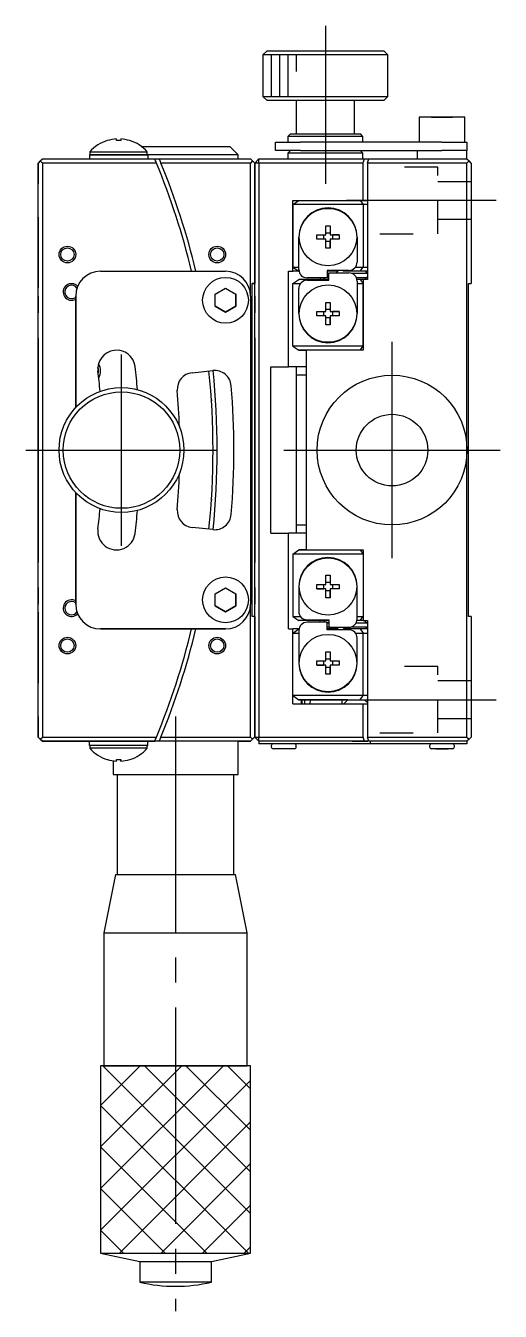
# Model space of a CAD drawing. Extents: x -70 to 134, y 107 to 279.
# Drawn here: x 105.1 to 133.6, y 201.3 to 278.5 of the extents above; entities that cross this region are included whole.
import ezdxf

# ---------------------------------------------------------------- set-up
doc = ezdxf.new("R2010")
doc.units = 0
doc.header["$MEASUREMENT"] = 0
doc.linetypes.add('CENTER', pattern=[17.5, 13, -1.5, 1.5, -1.5])
doc.linetypes.add('DASHED', pattern=[3.5, 2, -1.5])
doc.layers.get('0').update_dxf_attribs({"linetype": 'CONTINUOUS'})
doc.layers.add('CENTER', color=1, linetype='CENTER')

msp = doc.modelspace()

# ---------------------------------------------------------------- linework, layer by layer
at = {"color": 7, "linetype": 'Continuous'}
for p, q in [((119.573, 277.038), (119.323, 276.788)), ((123.073, 276.788), (119.323, 276.788)), ((119.323, 276.788), (119.323, 274.288)), ((119.573, 277.038), (123.073, 277.038)), ((123.073, 277.038), (126.573, 277.038)), ((126.823, 276.788), (123.073, 276.788)), ((126.823, 276.788), (126.573, 277.038)), ((126.823, 274.288), (126.823, 276.788)), ((119.323, 274.288), (123.073, 274.288)), ((119.323, 274.288), (119.573, 274.038)), ((123.073, 274.288), (126.823, 274.288)), ((126.573, 274.038), (126.823, 274.288)), ((123.073, 274.038), (119.573, 274.038)), ((121.323, 274.038), (121.323, 272.038)), ((126.573, 274.038), (123.073, 274.038)), ((124.823, 272.038), (124.823, 274.038)), ((131.448, 273.038), (128.698, 273.038)), ((131.448, 273.038), (128.698, 273.038)), ((128.698, 273.038), (128.698, 271.538)), ((129.448, 273.038), (130.073, 273.038)), ((130.073, 273.038), (129.448, 273.038)), ((130.698, 273.038), (130.073, 273.038)), ((130.073, 273.038), (130.698, 273.038)), ((131.448, 271.538), (131.448, 273.038)), ((120.973, 272.038), (120.823, 271.888)), ((120.973, 272.038), (123.073, 272.038)), ((123.073, 272.038), (125.173, 272.038)), ((125.323, 271.888), (125.173, 272.038)), ((109.974, 271.633), (109.972, 271.636)), ((110.518, 271.633), (110.518, 271.73)), ((110.778, 271.633), (110.518, 271.633)), ((110.778, 271.73), (110.778, 271.633)), ((110.778, 271.73), (110.778, 271.633)), ((111.323, 271.636), (111.322, 271.633)), ((111.323, 271.636), (111.322, 271.633)), ((112.014, 271.288), (117.323, 271.288)), ((117.823, 270.788), (117.323, 271.288)), ((120.073, 271.038), (120.073, 271.538)), ((120.073, 271.538), (121.573, 271.538)), ((123.073, 271.888), (120.823, 271.888)), ((120.823, 271.888), (120.823, 271.538)), ((130.073, 271.538), (121.573, 271.538)), ((125.323, 271.888), (123.073, 271.888)), ((125.323, 271.538), (125.323, 271.888)), ((130.073, 271.538), (131.573, 271.538)), ((131.573, 271.538), (131.573, 271.038)), ((105.948, 270.413), (105.823, 270.288)), ((105.948, 270.413), (106.073, 270.538)), ((106.073, 270.288), (105.948, 270.413)), ((106.073, 270.538), (112.823, 270.538)), ((108.898, 270.788), (108.898, 270.538)), ((112.398, 270.788), (108.898, 270.788)), ((108.898, 270.788), (108.898, 270.538)), ((108.923, 270.959), (108.923, 270.788)), ((108.923, 270.959), (112.373, 270.959)), ((108.923, 270.788), (112.373, 270.788)), ((112.373, 270.788), (112.373, 270.959)), ((117.823, 270.788), (112.373, 270.788)), ((112.398, 270.788), (112.398, 270.538)), ((112.398, 270.788), (112.402, 270.788)), ((112.402, 270.788), (112.402, 270.538)), ((112.823, 270.538), (113.094, 270.538)), ((113.094, 270.538), (118.573, 270.538)), ((117.823, 270.538), (117.823, 270.788)), ((118.573, 270.538), (118.698, 270.413)), ((118.698, 270.413), (118.573, 270.288)), ((118.698, 270.413), (118.823, 270.288)), ((119.073, 270.538), (118.823, 270.288)), ((119.073, 270.538), (118.823, 270.288)), ((119.073, 270.288), (119.073, 270.538)), ((119.073, 270.538), (125.412, 270.538)), ((121.573, 271.038), (120.073, 271.038)), ((120.973, 271.038), (120.823, 270.888)), ((125.323, 270.888), (120.823, 270.888)), ((120.823, 270.888), (120.823, 270.538)), ((121.573, 271.038), (130.073, 271.038)), ((125.323, 270.888), (125.173, 271.038)), ((125.323, 270.538), (125.323, 270.888)), ((125.412, 270.538), (125.675, 270.538)), ((125.675, 270.538), (131.573, 270.538)), ((128.573, 271.038), (128.573, 270.538)), ((131.573, 271.038), (130.073, 271.038)), ((131.573, 270.538), (131.573, 271.038)), ((131.573, 270.538), (131.698, 270.413)), ((131.698, 270.413), (131.573, 270.288)), ((131.823, 270.288), (131.698, 270.413)), ((105.823, 235.788), (105.823, 270.288)), ((105.823, 270.288), (105.823, 269.038)), ((106.073, 270.288), (106.073, 235.788)), ((112.926, 270.288), (106.073, 270.288)), ((118.573, 270.288), (113.196, 270.288)), ((118.573, 262.288), (118.573, 270.288)), ((118.823, 270.288), (118.823, 263.038)), ((118.823, 243.038), (118.823, 270.288)), ((119.073, 270.288), (118.823, 270.288)), ((119.073, 270.288), (119.073, 235.788)), ((125.333, 270.288), (119.073, 270.288)), ((125.333, 268.038), (125.333, 270.288)), ((125.595, 270.288), (125.595, 263.288)), ((131.573, 270.288), (125.595, 270.288)), ((131.573, 253.038), (131.573, 270.288)), ((131.823, 270.288), (131.823, 263.038)), ((121.115, 267.788), (121.466, 268.038)), ((121.115, 268.038), (125.333, 268.038)), ((121.115, 267.788), (121.115, 268.038)), ((121.115, 267.788), (121.115, 264.038)), ((125.333, 267.788), (121.115, 267.788)), ((121.115, 264.038), (121.115, 267.788)), ((125.15, 268.038), (125.333, 267.788)), ((125.333, 268.038), (125.595, 268.038)), ((125.333, 267.788), (125.333, 264.038)), ((125.595, 267.788), (125.333, 267.788)), ((105.823, 267.038), (105.823, 263.788)), ((105.823, 265.788), (105.823, 264.288)), ((105.823, 265.788), (105.823, 264.288)), ((105.823, 265.788), (105.823, 262.788)), ((105.823, 265.788), (105.823, 263.788)), ((121.478, 263.888), (121.478, 265.838)), ((122.554, 265.968), (123.098, 265.968)), ((122.554, 265.708), (122.554, 265.968)), ((122.554, 265.968), (122.967, 265.968)), ((122.967, 265.968), (123.098, 265.968)), ((122.967, 265.708), (122.967, 265.968)), ((123.098, 266.512), (123.358, 266.512)), ((123.098, 265.968), (123.098, 266.512)), ((123.098, 266.099), (123.358, 266.099)), ((123.358, 266.512), (123.358, 265.968)), ((123.358, 266.512), (123.358, 266.099)), ((123.358, 266.099), (123.358, 265.968)), ((123.358, 265.968), (123.902, 265.968)), ((123.358, 265.968), (123.49, 265.968)), ((123.902, 265.968), (123.49, 265.968)), ((123.49, 265.968), (123.49, 265.708)), ((123.902, 265.968), (123.902, 265.708)), ((124.978, 265.838), (124.978, 264.338)), ((123.098, 265.708), (122.554, 265.708)), ((123.098, 265.164), (123.098, 265.708)), ((123.358, 265.576), (123.098, 265.576)), ((123.358, 265.164), (123.098, 265.164)), ((123.358, 265.708), (123.358, 265.164)), ((123.902, 265.708), (123.358, 265.708)), ((123.358, 265.708), (123.358, 265.576)), ((123.358, 265.164), (123.358, 265.576)), ((105.823, 264.288), (105.823, 262.788)), ((105.823, 264.288), (105.823, 263.788)), ((109.573, 263.788), (117.073, 263.788)), ((120.851, 263.788), (121.115, 263.788)), ((120.851, 258.038), (120.851, 263.788)), ((121.115, 264.038), (121.466, 263.788)), ((121.115, 263.788), (121.115, 264.038)), ((121.115, 264.038), (121.478, 264.038)), ((121.477, 263.788), (121.115, 263.788)), ((121.488, 263.788), (121.466, 263.788)), ((124.478, 263.838), (123.178, 263.838)), ((123.178, 263.838), (123.178, 263.388)), ((124.478, 263.838), (123.178, 263.838)), ((123.81, 263.788), (123.178, 263.788)), ((123.178, 263.663), (123.274, 263.663)), ((123.274, 263.238), (123.274, 263.688)), ((123.274, 263.688), (124.474, 263.688)), ((123.859, 263.838), (123.713, 263.688)), ((124.164, 263.788), (124.095, 263.838)), ((125.15, 263.788), (124.164, 263.788)), ((124.63, 263.663), (125.595, 263.663)), ((124.878, 264.038), (125.333, 264.038)), ((125.15, 263.788), (125.333, 264.038)), ((125.595, 263.788), (125.15, 263.788)), ((125.333, 264.038), (125.595, 264.038)), ((125.577, 263.663), (125.493, 263.788)), ((116.448, 262.399), (117.073, 262.759)), ((117.073, 262.759), (117.698, 262.399)), ((118.673, 263.038), (118.823, 263.038)), ((118.673, 243.038), (118.673, 263.038)), ((118.823, 263.038), (118.673, 263.038)), ((121.115, 263.038), (121.466, 263.288)), ((121.115, 259.288), (121.115, 263.038)), ((121.115, 263.038), (121.574, 263.038)), ((122.457, 263.288), (121.466, 263.288)), ((121.474, 261.238), (121.474, 262.738)), ((121.974, 263.238), (123.274, 263.238)), ((123.178, 263.388), (121.978, 263.388)), ((123.178, 263.388), (121.978, 263.388)), ((123.274, 263.288), (122.457, 263.288)), ((122.493, 263.238), (122.457, 263.288)), ((122.758, 263.288), (122.769, 263.388)), ((122.968, 263.388), (122.978, 263.288)), ((123.178, 263.413), (123.274, 263.413)), ((123.274, 263.413), (123.178, 263.413)), ((124.921, 263.413), (125.595, 263.413)), ((124.921, 263.413), (125.52, 263.413)), ((125.15, 263.288), (124.964, 263.288)), ((124.974, 263.188), (124.974, 261.238)), ((124.974, 263.038), (125.333, 263.038)), ((125.15, 263.288), (125.333, 263.038)), ((125.333, 263.288), (125.15, 263.288)), ((125.333, 263.288), (125.333, 263.038)), ((125.595, 263.288), (125.333, 263.288)), ((125.333, 259.288), (125.333, 263.038)), ((125.333, 263.038), (125.333, 259.288)), ((125.417, 263.288), (125.538, 263.413)), ((125.52, 263.413), (125.595, 263.413)), ((125.595, 263.413), (125.538, 263.413)), ((125.538, 263.413), (125.595, 263.413)), ((131.673, 263.038), (131.823, 263.038)), ((131.673, 243.038), (131.673, 263.038)), ((105.823, 262.288), (105.823, 261.288)), ((105.823, 262.038), (105.823, 261.288)), ((105.823, 262.038), (105.823, 261.288)), ((105.823, 262.038), (105.823, 261.288)), ((105.823, 262.038), (105.823, 261.288)), ((108.073, 255.587), (108.073, 262.288)), ((108.073, 262.288), (108.073, 255.587)), ((116.448, 261.677), (116.448, 262.399)), ((117.698, 262.399), (117.698, 261.677)), ((117.698, 261.677), (117.698, 262.399)), ((118.573, 262.288), (118.573, 243.788)), ((118.823, 262.288), (118.823, 261.288)), ((123.098, 261.912), (123.358, 261.912)), ((123.098, 261.368), (123.098, 261.912)), ((123.358, 261.912), (123.358, 261.368)), ((123.358, 261.912), (123.358, 261.499)), ((117.073, 261.316), (116.448, 261.677)), ((116.448, 261.677), (117.073, 261.316)), ((117.698, 261.677), (117.073, 261.316)), ((117.073, 261.316), (117.698, 261.677)), ((122.554, 261.368), (123.098, 261.368)), ((122.554, 261.108), (122.554, 261.368)), ((122.554, 261.368), (122.967, 261.368)), ((123.098, 261.108), (122.554, 261.108)), ((122.967, 261.368), (123.098, 261.368)), ((122.967, 261.108), (122.967, 261.368)), ((123.098, 261.499), (123.358, 261.499)), ((123.098, 260.564), (123.098, 261.108)), ((123.358, 261.499), (123.358, 261.368)), ((123.358, 261.368), (123.902, 261.368)), ((123.358, 261.368), (123.49, 261.368)), ((123.358, 261.108), (123.358, 260.564)), ((123.902, 261.108), (123.358, 261.108)), ((123.358, 261.108), (123.358, 260.976)), ((123.902, 261.368), (123.49, 261.368)), ((123.49, 261.368), (123.49, 261.108)), ((123.902, 261.368), (123.902, 261.108)), ((123.358, 260.976), (123.098, 260.976)), ((123.358, 260.564), (123.098, 260.564)), ((123.358, 260.564), (123.358, 260.976)), ((105.823, 259.788), (105.823, 259.038)), ((105.823, 259.788), (105.823, 259.038)), ((105.823, 259.788), (105.823, 246.288)), ((105.823, 259.788), (105.823, 259.038)), ((105.823, 259.788), (105.823, 259.038)), ((118.823, 259.788), (118.823, 246.288)), ((125.333, 259.288), (121.115, 259.288)), ((121.115, 259.288), (121.466, 259.038)), ((121.466, 259.038), (121.923, 259.038)), ((121.923, 259.038), (121.466, 259.038)), ((121.923, 259.038), (121.923, 247.038)), ((121.923, 259.038), (121.923, 247.038)), ((125.333, 259.038), (121.923, 259.038)), ((125.15, 259.038), (125.333, 259.288)), ((125.333, 259.288), (125.333, 259.038)), ((105.823, 258.288), (105.823, 256.788)), ((105.823, 258.288), (105.823, 256.788)), ((105.823, 258.288), (105.823, 255.288)), ((105.823, 258.288), (105.823, 255.288)), ((118.823, 258.038), (118.823, 256.538)), ((118.823, 258.038), (118.823, 256.538)), ((118.823, 258.038), (118.823, 255.038)), ((118.823, 258.038), (118.823, 255.038)), ((119.79, 258.038), (120.851, 258.038)), ((119.79, 248.038), (119.79, 258.038)), ((121.923, 258.038), (120.851, 258.038)), ((121.323, 258.038), (121.323, 248.038)), ((115.068, 257.688), (116.312, 257.819)), ((115.068, 257.688), (116.312, 257.819)), ((121.923, 257.538), (121.323, 257.538)), ((105.823, 256.788), (105.823, 255.288)), ((105.823, 256.788), (105.823, 255.288)), ((118.823, 256.538), (118.823, 255.038)), ((118.823, 256.538), (118.823, 255.038)), ((105.823, 254.288), (105.823, 253.038)), ((105.823, 254.288), (105.823, 251.788)), ((118.823, 254.288), (118.823, 253.038)), ((118.823, 254.288), (118.823, 251.788)), ((105.823, 253.038), (105.823, 251.788)), ((118.823, 253.038), (118.823, 251.788)), ((131.573, 235.788), (131.573, 253.038)), ((105.823, 250.788), (105.823, 249.288)), ((105.823, 250.788), (105.823, 249.288)), ((105.823, 250.788), (105.823, 247.788)), ((105.823, 250.788), (105.823, 247.788)), ((108.073, 243.788), (108.073, 250.488)), ((108.073, 250.488), (108.073, 243.788)), ((118.823, 251.038), (118.823, 249.538)), ((118.823, 251.038), (118.823, 249.538)), ((118.823, 251.038), (118.823, 248.038)), ((118.823, 251.038), (118.823, 248.038)), ((118.823, 249.538), (118.823, 248.038)), ((118.823, 249.538), (118.823, 248.038)), ((105.823, 249.288), (105.823, 247.788)), ((105.823, 249.288), (105.823, 247.788)), ((116.312, 248.257), (115.068, 248.387)), ((119.79, 248.038), (120.851, 248.038)), ((120.851, 242.288), (120.851, 248.038)), ((121.923, 248.038), (120.851, 248.038)), ((121.323, 248.538), (121.923, 248.538)), ((105.823, 247.038), (105.823, 246.288)), ((105.823, 247.038), (105.823, 246.288)), ((105.823, 247.038), (105.823, 246.288)), ((105.823, 247.038), (105.823, 246.288)), ((121.115, 246.788), (121.466, 247.038)), ((125.333, 246.788), (121.115, 246.788)), ((121.115, 246.788), (121.115, 243.038)), ((121.466, 247.038), (121.923, 247.038)), ((121.923, 247.038), (121.466, 247.038)), ((121.923, 247.038), (125.333, 247.038)), ((125.15, 247.038), (125.333, 246.788)), ((125.333, 247.038), (125.333, 246.788)), ((125.333, 246.788), (125.333, 243.038)), ((125.333, 246.788), (125.333, 243.038)), ((122.554, 244.968), (123.098, 244.968)), ((122.554, 244.708), (122.554, 244.968)), ((122.967, 244.708), (122.967, 244.968)), ((123.098, 245.512), (123.358, 245.512)), ((123.098, 244.968), (123.098, 245.512)), ((123.098, 245.099), (123.358, 245.099)), ((123.358, 245.512), (123.358, 244.968)), ((123.358, 245.512), (123.358, 245.099)), ((123.358, 245.099), (123.358, 244.968)), ((123.358, 244.968), (123.902, 244.968)), ((123.49, 244.968), (123.49, 244.708)), ((123.902, 244.968), (123.902, 244.708)), ((105.823, 244.788), (105.823, 244.038)), ((105.823, 244.788), (105.823, 244.038)), ((105.823, 244.788), (105.823, 243.788)), ((105.823, 244.788), (105.823, 244.038)), ((105.823, 244.788), (105.823, 244.038)), ((116.448, 244.399), (117.073, 244.759)), ((116.448, 243.677), (116.448, 244.399)), ((117.073, 244.759), (117.698, 244.399)), ((117.698, 244.399), (117.698, 243.677)), ((117.698, 243.677), (117.698, 244.399)), ((118.823, 244.788), (118.823, 243.788)), ((121.474, 244.838), (121.474, 243.338)), ((123.098, 244.708), (122.554, 244.708)), ((122.554, 244.708), (122.967, 244.708)), ((123.098, 244.708), (122.967, 244.708)), ((123.098, 244.164), (123.098, 244.708)), ((123.358, 244.576), (123.098, 244.576)), ((123.358, 244.164), (123.098, 244.164)), ((123.358, 244.708), (123.358, 244.164)), ((123.902, 244.708), (123.358, 244.708)), ((123.49, 244.708), (123.358, 244.708)), ((123.358, 244.708), (123.358, 244.576)), ((123.358, 244.164), (123.358, 244.576)), ((123.902, 244.708), (123.49, 244.708)), ((124.974, 242.888), (124.974, 244.838)), ((117.073, 243.316), (116.448, 243.677)), ((116.448, 243.677), (117.073, 243.316)), ((117.698, 243.677), (117.073, 243.316)), ((117.073, 243.316), (117.698, 243.677)), ((118.573, 235.788), (118.573, 243.788)), ((105.823, 243.288), (105.823, 241.788)), ((105.823, 243.288), (105.823, 240.288)), ((118.823, 243.038), (118.673, 243.038)), ((118.823, 243.038), (118.823, 235.788)), ((118.823, 235.788), (118.823, 243.038)), ((121.115, 243.038), (121.466, 242.788)), ((121.115, 243.038), (121.574, 243.038)), ((122.457, 242.788), (121.466, 242.788)), ((121.974, 242.838), (123.274, 242.838)), ((123.178, 242.688), (121.978, 242.688)), ((123.178, 242.688), (121.978, 242.688)), ((122.493, 242.838), (122.457, 242.788)), ((123.274, 242.788), (122.457, 242.788)), ((122.769, 242.688), (122.758, 242.788)), ((122.978, 242.788), (122.968, 242.688)), ((123.178, 242.238), (123.178, 242.688)), ((123.178, 242.663), (123.274, 242.663)), ((123.274, 242.663), (123.178, 242.663)), ((123.274, 242.838), (123.274, 242.388)), ((124.921, 242.663), (125.595, 242.663)), ((124.921, 242.663), (125.52, 242.663)), ((125.15, 242.788), (124.964, 242.788)), ((124.974, 243.038), (125.333, 243.038)), ((125.15, 242.788), (125.333, 243.038)), ((125.333, 242.788), (125.15, 242.788)), ((125.333, 243.038), (125.333, 242.788)), ((125.333, 242.788), (125.595, 242.788)), ((125.538, 242.663), (125.417, 242.788)), ((125.52, 242.663), (125.595, 242.663)), ((125.595, 242.663), (125.538, 242.663)), ((125.538, 242.663), (125.595, 242.663)), ((125.595, 242.788), (125.595, 235.788)), ((131.823, 243.038), (131.673, 243.038)), ((131.823, 243.038), (131.823, 235.788)), ((105.823, 242.288), (105.823, 241.788)), ((105.823, 242.288), (105.823, 239.038)), ((105.823, 242.288), (105.823, 240.288)), ((117.073, 242.288), (109.573, 242.288)), ((109.573, 242.288), (117.073, 242.288)), ((120.851, 242.288), (121.115, 242.288)), ((121.115, 242.038), (121.466, 242.288)), ((121.115, 242.038), (121.115, 242.288)), ((121.466, 242.288), (121.115, 242.288)), ((121.115, 238.288), (121.115, 242.038)), ((121.115, 238.288), (121.115, 242.038)), ((121.115, 242.038), (121.478, 242.038)), ((121.488, 242.288), (121.466, 242.288)), ((121.478, 242.188), (121.478, 240.238)), ((123.178, 242.413), (123.274, 242.413)), ((123.81, 242.288), (123.178, 242.288)), ((124.478, 242.238), (123.178, 242.238)), ((124.478, 242.238), (123.178, 242.238)), ((123.274, 242.388), (124.474, 242.388)), ((123.713, 242.388), (123.859, 242.238)), ((124.164, 242.288), (124.095, 242.238)), ((125.15, 242.288), (124.164, 242.288)), ((124.63, 242.413), (125.595, 242.413)), ((124.878, 242.038), (125.333, 242.038)), ((125.15, 242.288), (125.333, 242.038)), ((125.595, 242.288), (125.15, 242.288)), ((125.333, 238.288), (125.333, 242.038)), ((125.333, 242.038), (125.595, 242.038)), ((125.493, 242.288), (125.577, 242.413)), ((105.823, 241.788), (105.823, 240.288)), ((105.823, 241.788), (105.823, 240.288)), ((124.978, 240.238), (124.978, 241.738)), ((122.554, 240.368), (123.098, 240.368)), ((122.554, 240.108), (122.554, 240.368)), ((122.967, 240.108), (122.967, 240.368)), ((123.098, 240.912), (123.358, 240.912)), ((123.098, 240.368), (123.098, 240.912)), ((123.098, 240.499), (123.358, 240.499)), ((123.358, 240.912), (123.358, 240.368)), ((123.358, 240.912), (123.358, 240.499)), ((123.358, 240.499), (123.358, 240.368)), ((123.358, 240.368), (123.902, 240.368)), ((123.49, 240.368), (123.49, 240.108)), ((123.902, 240.368), (123.902, 240.108)), ((123.098, 240.108), (122.554, 240.108)), ((122.554, 240.108), (122.967, 240.108)), ((123.098, 240.108), (122.967, 240.108)), ((123.098, 239.564), (123.098, 240.108)), ((123.358, 239.976), (123.098, 239.976)), ((123.358, 239.564), (123.098, 239.564)), ((123.358, 240.108), (123.358, 239.564)), ((123.902, 240.108), (123.358, 240.108)), ((123.358, 240.108), (123.358, 239.976)), ((123.49, 240.108), (123.358, 240.108)), ((123.358, 239.564), (123.358, 239.976)), ((123.902, 240.108), (123.49, 240.108)), ((125.333, 238.288), (121.115, 238.288)), ((121.115, 238.288), (121.466, 238.038)), ((121.115, 237.788), (121.115, 238.288)), ((121.466, 238.038), (125.15, 238.038)), ((124.323, 238.038), (121.466, 238.038)), ((121.679, 237.788), (121.667, 238.038)), ((121.823, 238.038), (121.823, 237.788)), ((122.152, 238.038), (122.141, 237.788)), ((124.323, 238.038), (124.073, 238.038)), ((124.423, 238.038), (124.073, 238.038)), ((124.073, 237.788), (124.073, 238.038)), ((124.423, 238.038), (124.298, 237.913)), ((125.15, 238.038), (125.333, 238.288)), ((125.15, 238.038), (125.595, 238.038)), ((125.595, 238.288), (125.333, 238.288)), ((125.548, 237.913), (125.423, 238.038)), ((121.115, 237.788), (124.173, 237.788)), ((124.298, 237.913), (124.173, 237.788)), ((124.173, 237.788), (125.173, 237.788)), ((125.173, 237.788), (125.333, 237.788)), ((125.333, 235.788), (125.333, 237.788)), ((125.333, 237.788), (125.595, 237.788)), ((125.595, 237.865), (125.548, 237.913)), ((105.823, 237.038), (105.823, 235.788)), ((105.823, 235.788), (105.948, 235.663)), ((105.823, 235.788), (105.948, 235.663)), ((105.948, 235.663), (106.073, 235.788)), ((106.073, 235.538), (105.948, 235.663)), ((105.948, 235.663), (106.073, 235.538)), ((106.073, 235.788), (112.926, 235.788)), ((113.196, 235.788), (118.573, 235.788)), ((118.573, 235.788), (118.698, 235.663)), ((118.698, 235.663), (118.573, 235.538)), ((118.823, 235.788), (118.698, 235.663)), ((118.823, 235.788), (119.073, 235.788)), ((118.823, 235.788), (119.073, 235.538)), ((118.823, 235.788), (119.073, 235.538)), ((119.073, 235.538), (119.073, 235.788)), ((119.073, 235.788), (125.333, 235.788)), ((125.595, 235.788), (131.573, 235.788)), ((131.573, 235.788), (131.698, 235.663)), ((131.698, 235.663), (131.573, 235.538)), ((131.823, 235.788), (131.698, 235.663)), ((112.823, 235.538), (106.073, 235.538)), ((106.073, 235.538), (108.177, 235.538)), ((107.347, 235.538), (108.177, 235.538)), ((108.177, 235.538), (107.347, 235.538)), ((108.177, 235.538), (108.453, 235.538)), ((108.453, 235.538), (108.177, 235.538)), ((108.177, 235.538), (108.453, 235.538)), ((108.453, 235.538), (109.898, 235.538)), ((108.898, 235.288), (108.898, 235.538)), ((108.898, 235.288), (108.898, 235.538)), ((112.398, 235.288), (108.898, 235.288)), ((108.898, 235.288), (108.924, 235.288)), ((108.923, 235.288), (108.923, 235.116)), ((112.373, 235.288), (108.923, 235.288)), ((112.373, 235.116), (108.923, 235.116)), ((109.898, 235.538), (112.823, 235.538)), ((112.373, 235.116), (112.373, 235.288)), ((112.373, 235.288), (112.398, 235.288)), ((112.398, 235.288), (112.398, 235.538)), ((112.398, 235.288), (112.402, 235.288)), ((112.402, 235.288), (112.398, 235.288)), ((112.402, 235.288), (112.402, 235.538)), ((113.094, 235.538), (112.823, 235.538)), ((118.573, 235.538), (113.094, 235.538)), ((117.823, 235.538), (118.573, 235.538)), ((117.823, 233.538), (117.823, 235.538)), ((120.073, 235.538), (119.073, 235.538)), ((119.073, 235.538), (119.073, 235.388)), ((119.073, 235.538), (119.073, 235.388)), ((120.073, 235.388), (119.073, 235.388)), ((119.823, 235.263), (119.823, 235.213)), ((121.198, 235.088), (119.948, 235.088)), ((124.675, 235.538), (120.073, 235.538)), ((124.675, 235.538), (120.073, 235.538)), ((120.173, 235.388), (120.073, 235.388)), ((120.973, 235.388), (120.173, 235.388)), ((120.297, 235.088), (120.227, 235.088)), ((120.486, 235.088), (120.312, 235.088)), ((120.556, 235.088), (120.486, 235.088)), ((120.66, 235.088), (120.556, 235.088)), ((120.919, 235.088), (120.66, 235.088)), ((124.675, 235.388), (120.973, 235.388)), ((121.323, 235.213), (121.323, 235.263)), ((125.412, 235.538), (124.675, 235.538)), ((124.675, 235.538), (125.412, 235.538)), ((125.632, 235.388), (124.675, 235.388)), ((125.412, 235.538), (125.632, 235.538)), ((125.632, 235.538), (125.412, 235.538)), ((125.761, 235.388), (125.632, 235.388)), ((126.761, 235.538), (125.675, 235.538)), ((125.761, 235.538), (125.761, 235.388)), ((126.761, 235.388), (125.761, 235.388)), ((130.573, 235.538), (126.761, 235.538)), ((130.573, 235.538), (126.761, 235.538)), ((129.673, 235.388), (126.761, 235.388)), ((129.323, 235.263), (129.323, 235.213)), ((130.698, 235.088), (129.448, 235.088)), ((130.011, 235.088), (129.448, 235.088)), ((130.473, 235.388), (129.673, 235.388)), ((129.698, 235.088), (130.011, 235.088)), ((130.011, 235.088), (129.698, 235.088)), ((130.136, 235.088), (130.011, 235.088)), ((130.011, 235.088), (130.136, 235.088)), ((130.136, 235.088), (130.011, 235.088)), ((130.698, 235.088), (130.136, 235.088)), ((130.448, 235.088), (130.136, 235.088)), ((130.136, 235.088), (130.448, 235.088)), ((130.573, 235.388), (130.473, 235.388)), ((131.573, 235.538), (130.573, 235.538)), ((131.573, 235.388), (130.573, 235.388)), ((130.823, 235.213), (130.823, 235.263)), ((131.573, 235.538), (131.573, 235.388)), ((109.972, 234.439), (109.974, 234.443)), ((110.323, 234.364), (110.323, 233.538)), ((110.518, 234.443), (110.778, 234.443)), ((110.518, 234.345), (110.518, 234.443)), ((110.778, 234.443), (110.778, 234.345)), ((110.778, 234.345), (110.778, 234.443)), ((111.322, 234.443), (111.323, 234.439)), ((111.322, 234.443), (111.323, 234.439)), ((110.323, 233.538), (114.073, 233.538)), ((110.323, 233.538), (110.573, 233.538)), ((110.573, 233.538), (110.573, 227.538)), ((114.073, 233.538), (117.823, 233.538)), ((117.573, 233.538), (117.674, 233.538)), ((117.573, 227.538), (117.573, 233.538)), ((117.674, 233.538), (117.823, 233.538)), ((110.473, 227.538), (109.773, 224.038)), ((110.473, 227.538), (117.673, 227.538)), ((110.473, 227.538), (110.573, 227.538)), ((110.573, 227.538), (117.573, 227.538)), ((117.573, 227.538), (117.673, 227.538)), ((118.373, 224.038), (117.673, 227.538)), ((109.773, 224.038), (109.773, 216.038)), ((109.773, 224.038), (118.373, 224.038)), ((118.373, 216.038), (118.373, 224.038)), ((109.773, 216.038), (109.573, 216.038)), ((118.573, 216.038), (109.573, 216.038)), ((109.573, 216.038), (109.573, 204.788)), ((109.773, 216.038), (118.373, 216.038)), ((118.573, 216.038), (118.373, 216.038)), ((118.573, 204.788), (118.573, 216.038)), ((109.573, 204.788), (114.073, 204.788)), ((109.573, 204.788), (111.923, 204.288)), ((114.073, 204.788), (118.573, 204.788)), ((116.223, 204.288), (118.573, 204.788)), ((111.923, 204.288), (114.073, 204.288)), ((111.923, 204.288), (111.923, 203.038)), ((114.073, 204.288), (116.223, 204.288)), ((116.223, 203.038), (116.223, 204.288)), ((116.223, 203.038), (111.923, 203.038))]:
    msp.add_line(p, q, dxfattribs=at)
at = {"color": 3, "linetype": 'Continuous'}
for p, q in [((119.823, 276.788), (119.823, 274.288)), ((120.323, 276.788), (120.323, 274.288)), ((120.823, 276.788), (120.823, 274.288)), ((121.323, 276.788), (121.323, 275.788)), ((116.224, 256.038), (116.267, 256.038)), ((116.266, 250.038), (116.224, 250.038)), ((109.573, 213.663), (111.948, 216.038)), ((109.573, 211.163), (114.448, 216.038)), ((109.573, 208.663), (116.948, 216.038)), ((109.698, 216.038), (118.573, 207.163)), ((112.198, 216.038), (118.573, 209.663)), ((114.698, 216.038), (118.573, 212.163)), ((117.198, 216.038), (118.573, 214.663)), ((109.573, 206.163), (118.573, 215.163)), ((109.573, 213.663), (118.448, 204.788)), ((110.698, 204.788), (118.573, 212.663)), ((109.573, 211.163), (115.948, 204.788)), ((113.198, 204.788), (118.573, 210.163)), ((109.573, 208.663), (113.448, 204.788)), ((115.698, 204.788), (118.573, 207.663)), ((109.573, 206.163), (110.948, 204.788)), ((118.198, 204.788), (118.573, 205.163))]:
    msp.add_line(p, q, dxfattribs=at)
at = {"color": 3, "linetype": 'DASHED'}
for p, q in [((129.823, 270.038), (126.332, 270.038)), ((129.823, 266.038), (129.823, 270.038)), ((131.823, 269.163), (129.823, 269.163)), ((129.823, 266.913), (131.823, 266.913)), ((126.332, 266.038), (129.823, 266.038)), ((129.823, 240.038), (126.332, 240.038)), ((129.823, 236.038), (129.823, 240.038)), ((131.823, 239.163), (129.823, 239.163)), ((129.823, 236.913), (131.823, 236.913)), ((126.332, 236.038), (129.823, 236.038))]:
    msp.add_line(p, q, dxfattribs=at)
at = {"color": 4, "linetype": 'Continuous'}
for p, q in [((121.612, 238.038), (121.622, 237.788)), ((124.073, 237.788), (124.073, 238.038))]:
    msp.add_line(p, q, dxfattribs=at)
at = {"color": 7, "linetype": 'Continuous'}
for centre, radius in [((123.228, 265.838), 1.725), ((107.573, 264.788), 0.4), ((116.573, 264.788), 0.4), ((117.073, 262.038), 1.375), ((123.228, 261.238), 1.725), ((127.073, 253.038), 4.5), ((110.823, 253.038), 3.75), ((110.823, 253.038), 3.5), ((127.073, 253.038), 2.15), ((123.228, 244.838), 1.725), ((117.073, 244.038), 1.375), ((123.228, 240.238), 1.725), ((107.573, 241.288), 0.4), ((116.573, 241.288), 0.4)]:
    msp.add_circle(centre, radius, dxfattribs=at)
at = {"color": 3, "linetype": 'Continuous'}
for centre in [(107.573, 264.788), (116.573, 264.788), (107.573, 241.288), (116.573, 241.288)]:
    msp.add_circle(centre, 0.5, dxfattribs=at)
at = {"color": 7, "linetype": 'Continuous'}
for centre, radius, start, end in [((110.648, 269.438), 2.3, 107.07998, 138.59038), ((110.648, 269.438), 2.296, 93.24538, 107.06558), ((110.648, 269.438), 2.296, 72.93442, 86.75462), ((110.648, 269.438), 2.3, 41.40962, 72.92002), ((70.823, 253.038), 45.5, 22.27924, 22.61987), ((70.823, 253.038), 45.75, 22.15102, 22.48947), ((70.823, 287.788), 57.25, 342.20111, 342.4637), ((70.823, 287.788), 57.5, 342.28107, 342.5424), ((70.823, 253.038), 45.5, 13.66613, 22.27924), ((70.823, 253.038), 45.75, 13.59001, 22.15102), ((123.228, 265.838), 1.75, 0, 180), ((124.478, 264.338), 0.5, 270, 0), ((109.573, 262.288), 1.5, 90, 180), ((117.073, 262.288), 1.5, 0, 90), ((121.978, 263.888), 0.5, 180, 270), ((124.474, 263.188), 0.5, 0, 90), ((107.823, 262.538), 0.4, 34.82772, 270), ((121.974, 262.738), 0.5, 90, 180), ((107.823, 262.538), 0.4, 270, 308.68219), ((123.224, 261.238), 1.75, 180, 0), ((110.525, 257.913), 1.125, 7, 187), ((108.823, 257.788), 0.625, 344.89777, 21.46366), ((70.823, 253.038), 41.125, 5.05513, 7), ((70.823, 253.038), 38.875, 5.19946, 7), ((115.173, 256.694), 1, 96, 184.71235), ((70.823, 253.038), 45.5, 354, 6), ((116.416, 256.824), 1, 4.74753, 96), ((70.823, 253.038), 45.75, 354.00008, 5.99992), ((70.823, 253.038), 43.5, 1.84929, 4.71235), ((70.823, 253.038), 46.75, 355.25247, 4.74753), ((70.823, 253.038), 43.5, 355.28765, 358.15071), ((70.823, 253.038), 38.875, 353, 354.80054), ((70.823, 253.038), 41.125, 353, 354.94487), ((115.173, 249.382), 1, 175.28765, 264), ((116.416, 249.251), 1, 264, 355.25247), ((110.525, 248.163), 1.125, 173, 353), ((123.224, 244.838), 1.75, 0, 180), ((107.823, 243.538), 0.4, 51.31781, 270), ((109.573, 243.788), 1.5, 180, 270), ((117.073, 243.788), 1.5, 270, 0), ((121.974, 243.338), 0.5, 180, 270), ((107.823, 243.538), 0.4, 270, 325.17228), ((121.978, 242.188), 0.5, 90, 180), ((124.474, 242.888), 0.5, 270, 0), ((70.823, 253.038), 45.5, 337.72076, 346.33387), ((70.823, 253.038), 45.75, 337.84898, 346.40999), ((124.478, 241.738), 0.5, 0, 90), ((123.228, 240.238), 1.75, 180, 0), ((70.823, 253.038), 45.5, 337.38013, 337.72076), ((70.823, 253.038), 45.75, 337.51053, 337.84898), ((70.823, 218.288), 57.25, 17.5363, 17.79889), ((70.823, 218.288), 57.5, 17.4576, 17.71893), ((110.648, 236.638), 2.3, 221.40962, 252.92002), ((110.648, 236.638), 2.3, 287.07998, 318.59038), ((119.948, 235.263), 0.125, 90, 180), ((119.948, 235.213), 0.125, 180, 270), ((121.198, 235.263), 0.125, 0, 90), ((121.198, 235.213), 0.125, 270, 0), ((129.448, 235.263), 0.125, 90, 180), ((129.448, 235.213), 0.125, 180, 270), ((130.698, 235.263), 0.125, 0, 90), ((130.698, 235.213), 0.125, 270, 0), ((110.648, 236.638), 2.296, 252.93442, 266.75462), ((110.648, 236.638), 2.296, 273.24538, 287.06558), ((114.073, 212.158), 9.37, 256.73497, 270), ((114.073, 212.158), 9.37, 270, 283.26503)]:
    msp.add_arc(centre, radius, start, end, dxfattribs=at)
at = {"color": 3, "linetype": 'Continuous'}
for centre, radius, start, end in [((107.823, 262.538), 0.5, 42.34629, 300), ((108.823, 257.788), 0.75, 0, 34.54828), ((108.823, 257.788), 0.75, 327.33696, 0), ((107.823, 243.538), 0.5, 60, 317.65371)]:
    msp.add_arc(centre, radius, start, end, dxfattribs=at)
at = {"layer": 'CENTER', "color": 1, "linetype": 'CENTER'}
for p, q in [((123.073, 278.538), (123.073, 269.038)), ((133.323, 268.038), (124.332, 268.038)), ((110.823, 247.288), (110.823, 258.788)), ((127.073, 246.538), (127.073, 259.538)), ((105.073, 253.038), (116.573, 253.038)), ((120.573, 253.038), (133.573, 253.038)), ((124.332, 238.038), (133.323, 238.038)), ((114.073, 237.038), (114.073, 201.288))]:
    msp.add_line(p, q, dxfattribs=at)

doc.saveas('drawing.dxf')
